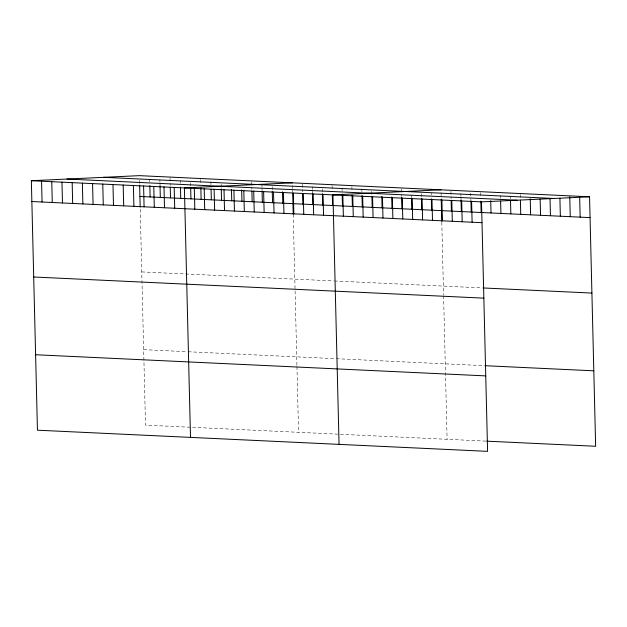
<?xml version="1.0" encoding="UTF-8"?>
<svg xmlns="http://www.w3.org/2000/svg" width="627" height="627" viewBox="0 0 627 627"><rect width="100%" height="100%" fill="white"/><g stroke="black" fill="none" stroke-linecap="round" stroke-linejoin="round"><path stroke-width="0.47" stroke-dasharray="3.13 2.35" d="M141.757 271.922L333.517 280.927M334.418 280.974L482.069 287.911M143.654 349.662L187.254 351.716M188.178 351.755L335.421 358.675M336.323 358.715L483.966 365.659M485.815 441.118L145.503 425.122L140.197 208.07M520.253 194.488L520.371 199.221M510.394 195.914L510.464 198.751M500.495 195.452L500.565 198.289M480.643 192.63L480.752 197.356M470.759 193.108L470.924 199.731M460.876 193.586L460.947 196.423M460.97 197.372L461.041 200.209M450.931 191.235L451.119 198.798M441.071 192.661L441.212 198.336M441.792 222.24L443.571 294.839M443.595 295.811L447.098 439.292M431.196 193.14L431.243 195.028M421.313 193.618L421.407 197.403M411.453 195.044L411.524 197.881M401.413 188.907L401.601 196.47M371.795 191.29L371.889 195.075M361.85 188.939L361.912 191.776M351.896 186.58L352.013 191.306M342.036 188.006L342.177 193.68M332.091 185.647L332.208 190.381M322.278 188.962L322.372 192.748M312.332 186.611L312.403 189.448M312.426 190.389L312.489 193.234M302.379 184.252L302.567 191.823M292.527 185.678L292.59 188.515M292.613 189.464L292.684 192.301M293.224 214.293L296.916 365.565M296.947 366.529L298.554 432.316M272.165 186.611L272.259 190.396M261.914 184.236L261.984 187.073M262.008 188.022L262.078 190.859M251.662 181.869L251.85 189.432M221.143 184.213L221.237 187.998M210.899 181.838L210.962 184.683M200.648 179.471L200.765 184.197M190.537 182.778L190.632 186.556M180.286 180.404L180.357 183.241M170.035 178.029L170.223 185.6M159.877 179.447L159.948 182.285M159.971 183.225L160.042 186.07M149.673 178.961L149.743 181.806M139.515 180.38L139.609 184.158"/><path stroke-width="0.94" d="M31.35 180.725L481.497 201.878L487.594 451.354L37.448 430.2L31.35 180.725L139.406 175.646L589.552 196.8L595.65 446.275L486.717 441.157M292.456 182.841L184.401 187.92L190.498 437.395M441 189.816L332.953 194.895L339.05 444.371M481.497 201.878L589.552 196.8M103.745 177.323L553.892 198.477M67.011 179.048L517.157 200.201M139.915 196.463L590.062 217.616M31.859 201.533L482.006 222.687M482.97 287.95L591.904 293.075M33.701 276.993L483.856 298.146M484.867 365.698L593.808 370.816M35.606 354.741L485.753 375.894M579.669 197.278L580.155 217.146M569.771 196.815L570.256 216.683M559.911 198.242L560.35 216.221M550.036 198.72L550.451 215.751M540.153 199.206L540.545 215.288M530.246 198.735L530.638 214.818M520.394 200.162L520.739 214.356M510.511 200.648L510.833 213.893M500.628 201.126L500.934 213.423M490.729 200.664L491.027 212.961M480.846 201.142L481.128 212.498M471.598 201.416L472.107 222.224M470.948 200.679L471.222 212.028M461.691 200.946L462.201 221.762M461.041 200.209L461.315 211.565M451.793 200.483L452.302 221.292M451.158 200.695L451.416 211.095M441.886 200.013L442.396 220.829M441.236 199.284L441.769 221.276M431.979 199.551L432.489 220.367M431.329 198.814L431.611 210.17M422.081 199.088L422.59 219.897M421.43 198.351L421.705 209.7M412.174 198.618L412.684 219.434M411.547 198.83L411.806 209.238M402.275 198.156L402.785 218.964M401.625 197.419L401.899 208.767M392.369 197.693L392.878 218.502M391.718 196.956L391.993 208.305M382.47 197.223L382.972 218.039M381.812 196.486L382.094 207.843M372.563 196.76L373.073 217.569M371.936 196.972L372.187 207.372M362.657 196.29L363.166 217.107M362.006 195.561L362.288 206.91M352.758 195.828L353.267 216.644M352.108 195.091L352.382 206.448M342.851 195.365L343.361 216.174M342.224 195.569L342.483 205.977M332.318 195.107L332.576 205.515M323.046 194.433L323.556 215.241M322.396 193.696L322.67 205.045M313.147 193.97L313.649 214.779M312.489 193.234L312.771 204.582M303.241 193.5L303.75 214.316M302.614 193.712L302.865 204.12M293.334 193.038L293.844 213.846M292.707 193.249L293.224 214.293M283.435 192.567L283.945 213.384M282.479 191.823L282.761 203.172M273.529 192.105L274.038 212.921M272.275 191.337L272.557 202.693M263.63 191.643L264.139 212.451M262.102 191.807L262.352 202.215M253.723 191.172L254.233 211.989M251.897 191.329L252.148 201.737M243.825 190.71L244.326 211.518M241.669 189.903L241.944 201.251M233.918 190.24L234.427 211.056M231.465 189.425L231.739 200.773M224.011 189.777L224.521 210.594M221.26 188.946L221.543 200.295M214.113 189.315L214.622 210.123M211.08 189.409L211.338 199.817M204.206 188.845L204.715 209.661M200.852 187.982L201.134 199.339M194.307 188.382L194.817 209.191M190.655 187.504L190.929 198.861M180.451 187.026L180.725 198.375M174.196 187.434L174.706 208.25M170.27 187.489L170.52 197.897M163.992 186.956L164.501 207.772M160.042 186.07L160.316 197.419M153.787 186.478L154.297 207.294M149.837 185.584L150.112 196.941M143.591 186L144.092 206.808M139.633 185.106L140.174 207.098M133.386 185.521L133.896 206.33M123.182 185.043L123.691 205.852M112.978 184.557L113.487 205.374M102.773 184.079L103.283 204.896M92.569 183.601L93.078 204.418M82.364 183.123L82.874 203.932M72.16 182.645L72.669 203.454M61.963 182.159L62.473 202.976M51.759 181.681L52.268 202.497M41.554 181.203L42.064 202.019"/></g></svg>
